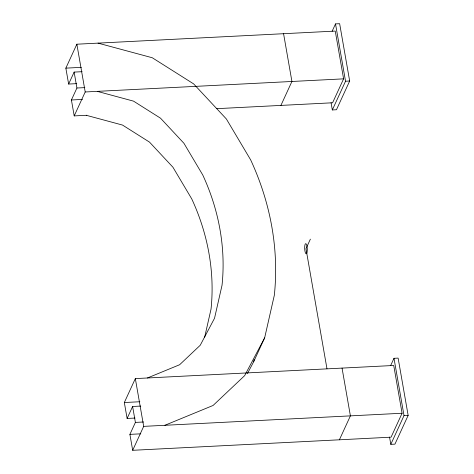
<?xml version="1.0" encoding="UTF-8"?>
<svg xmlns="http://www.w3.org/2000/svg" width="474" height="474" viewBox="0 0 474 474"><rect width="100%" height="100%" fill="white"/><g stroke="black" fill="none" stroke-linecap="round" stroke-linejoin="round"><path stroke-width="0.71" d="M204.667 337.138L211.031 309.143A245.271 213.472 24.7 0 0 191.757 198.92L172.939 167.233L149.511 142.117L122.517 125.065L86.28 115.295M247.446 373.506L253.643 361.786L254.129 359.653M253.643 361.786L264.652 337.855L274.333 295.231A300.492 261.535 24.7 0 0 250.663 159.88L226.376 118.98L193.647 83.892L152.267 57.751L98.041 43.128M76.752 83.649L68.635 84.058L65.85 68.138L76.853 44.206L335.248 31.083L343.603 78.85L332.594 102.781L216.689 108.67M68.635 84.058L74.134 72.095L82.121 71.687M86.754 115.271L74.205 115.905L71.42 99.984L76.918 88.016L74.134 72.095M74.205 115.905L85.207 91.974L76.853 44.206M135.031 418.05L127.115 418.453L124.33 402.527L135.333 378.596L393.728 365.472L402.082 413.245L391.074 437.176L132.684 450.3L129.9 434.374L135.398 422.411L132.613 406.485L140.737 406.076M127.115 418.453L132.613 406.485M280.916 105.406L291.925 81.475L283.571 33.707M132.684 450.3L143.687 426.369L135.333 378.596M332.132 31.254L335.515 23.907L339.645 23.7L349.67 81.024L336.463 109.743L332.327 109.95L331.059 102.698M332.327 109.95L345.54 81.232L335.515 23.907M310.381 239.145L305.979 248.72L326.977 368.772M339.396 439.801L350.404 415.87L342.05 368.097M390.612 365.65L393.995 358.303L398.124 358.095L408.15 415.42L394.943 444.132L390.807 444.345L389.539 437.087M390.807 444.345L404.02 415.627L393.995 358.303M264.652 337.855L244.667 375.621L213.075 405.466L164.875 425.291M147.414 377.985L179.622 364.737L200.229 345.268L214.538 318.232L222.039 285.212A245.271 213.472 24.7 0 0 202.759 174.989L183.942 143.302L160.52 118.186L133.52 101.134L97.288 91.364M65.85 68.138L81.35 67.349M76.918 88.016L84.84 87.619M85.207 91.974L343.603 78.85M345.54 81.232L349.67 81.024M71.42 99.984L82.494 99.422M124.33 402.527L139.83 401.745M135.398 422.411L143.521 421.996M143.687 426.369L402.082 413.245M404.02 415.627L408.15 415.42M129.9 434.374L140.79 433.823M306.85 253.051L306.565 253.578A5.066 1.286 87.1 0 1 304.865 250.539A5.066 1.286 87.1 0 1 305.197 244.175A5.066 1.286 87.1 0 1 306.956 246.107L307.146 247.321A5.066 1.286 87.1 0 1 306.85 253.051"/></g></svg>
